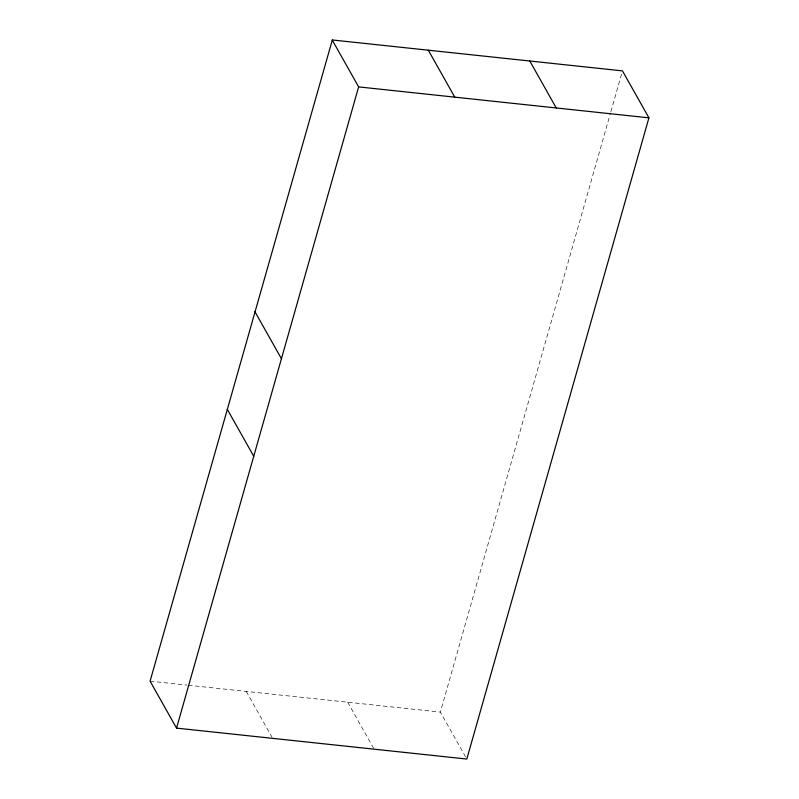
<?xml version="1.0" encoding="UTF-8"?>
<svg xmlns="http://www.w3.org/2000/svg" width="799" height="799" viewBox="0 0 799 799"><rect width="100%" height="100%" fill="white"/><g stroke="black" fill="none" stroke-linecap="round" stroke-linejoin="round"><path stroke-width="0.6" stroke-dasharray="4 3" d="M465.607 756.913L440.359 712.099L610.526 112.909M610.865 111.71L621.772 73.288M150.082 681.157L187.056 685.103M188.294 685.232L440.359 712.099M347.695 702.221L374.152 749.172M246.222 691.405L272.069 737.297"/><path stroke-width="1.2" d="M176.539 728.119L358.641 86.901L332.184 39.95L622.461 70.881L648.918 117.843L466.816 759.05L176.539 728.119L150.082 681.157L332.284 40.12M358.641 86.901L648.918 117.843M529.797 61.014L556.254 107.965M428.314 50.197L454.771 97.148M254.921 311.67L281.438 358.741M227.286 409.318L253.742 456.279"/></g></svg>
